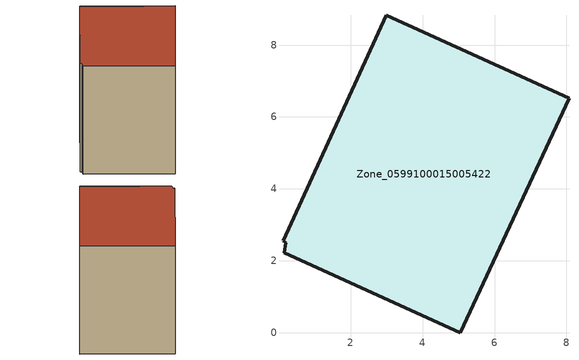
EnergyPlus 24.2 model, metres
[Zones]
Zone_0599100015005422
 floor ground (C_G): 0.16,2.22 0.2,2.51 0.12,2.55 2.99,8.83 8.07,6.53 5.05,0 z0.8
 wall outside (C_F): 5.05,0 8.07,6.53 2.99,8.83 0.12,2.55 0.2,2.51 0.16,2.22 5.05,0 z0.8:8.01
 roof outside (C_R): 0.2,2.51 0.16,2.22 5.05,0 8.07,6.53 2.99,8.83 0.12,2.55 z8.01
[BUILDING]
Pand.0599100015005422: North Axis=0; Terrain=City; Loads Convergence Tolerance Value=0.04; Temperature Convergence Tolerance Value=0.4; Solar Distribution=FullExterior; Maximum Number of Warmup Days=25; Minimum Number of Warmup Days=1
[Site:Location]
Rotterdam.The.Hague.AP_ZH_NLD Design_Conditions: Latitude=51.96; Longitude=4.45; Time Zone=1; Elevation=-4.5
[SITE:GROUNDTEMPERATURE:BUILDINGSURFACE]
18, 18, 18, 18, 18, 18, 18, 18, 18, 18, 18, 18
[MATERIAL] Thermal Absorptance=0.9; Solar Absorptance=0.7; Visible Absorptance=0.7
Name | Roughness | Thickness | Conductivity | Density | Specific Heat
G.TI.1965-1974 | MediumSmooth | 0.15 | 0.882353 | 540 | 1210
F.TI.1965-1974 | Rough | 0.3 | 0.697674 | 1920 | 840
R.TI.1965-1974 | MediumRough | 0.2 | 0.232558 | 1500 | 1000
[CONSTRUCTION]
C_G: G.TI.1965-1974
C_F: F.TI.1965-1974
C_R: R.TI.1965-1974
[ZONE]
Zone_0599100015005422: Type=1; Multiplier=1; Ceiling Height=Autocalculate; Volume=Autocalculate; Floor Area=autocalculate; Part of Total Floor Area=Yes
[ZONEINFILTRATION:DESIGNFLOWRATE]
Infil_Zone_0599100015005422: Zone or ZoneList or Space or SpaceList=Zone_0599100015005422; Schedule=AlwaysOn; Design Flow Rate Calculation Method=Flow/Area; Flow Rate per Floor Area=0.003; Constant Term Coefficient=1; Temperature Term Coefficient=0; Velocity Term Coefficient=0; Velocity Squared Term Coefficient=0
[HVACTEMPLATE:ZONE:IDEALLOADSAIRSYSTEM]
Zone_0599100015005422: Maximum Heating Supply Air Temperature=50; Minimum Cooling Supply Air Temperature=13; Maximum Heating Supply Air Humidity Ratio=0.0156; Minimum Cooling Supply Air Humidity Ratio=0.0077; Heating Limit=NoLimit; Cooling Limit=NoLimit; Dehumidification Control Type=ConstantSensibleHeatRatio; Cooling Sensible Heat Ratio=0.7; Dehumidification Setpoint=60; Humidification Control Type=None; Humidification Setpoint=30; Outdoor Air Method=None; Outdoor Air Flow Rate per Person=0.00944; Outdoor Air Flow Rate per Zone Floor Area=0; Outdoor Air Flow Rate per Zone=0; Demand Controlled Ventilation Type=None; Outdoor Air Economizer Type=NoEconomizer; Heat Recovery Type=None; Sensible Heat Recovery Effectiveness=0.7; Latent Heat Recovery Effectiveness=0.65
[ZONECONTROL:THERMOSTAT]
ThermostatControl_Zone_0599100015005422: Zone or ZoneList=Zone_0599100015005422; Control Type Schedule=DualSetpointControlType; Control 1=Thermostat_Zone_0599100015005422; Temperature Difference Between Cutout And Setpoint=0
[THERMOSTATSETPOINT:DUALSETPOINT]
Thermostat_Zone_0599100015005422: Heating Setpoint Temperature Schedule=HeatingSetpoint_Zone_0599100015005422; Cooling Setpoint Temperature Schedule=CoolingSetpoint_Zone_0599100015005422
[SCHEDULE:COMPACT]
HeatingSetpoint_Zone_0599100015005422: Through: 12/31, For: AllDays, Until: 24:00, 21
CoolingSetpoint_Zone_0599100015005422: Through: 12/31, For: AllDays, Until: 24:00, 24
DualSetpointControlType: Through: 12/31, For: AllDays, Until: 24:00, 4
AlwaysOn: Through: 12/31, For: AllDays, Until: 24:00, 1
